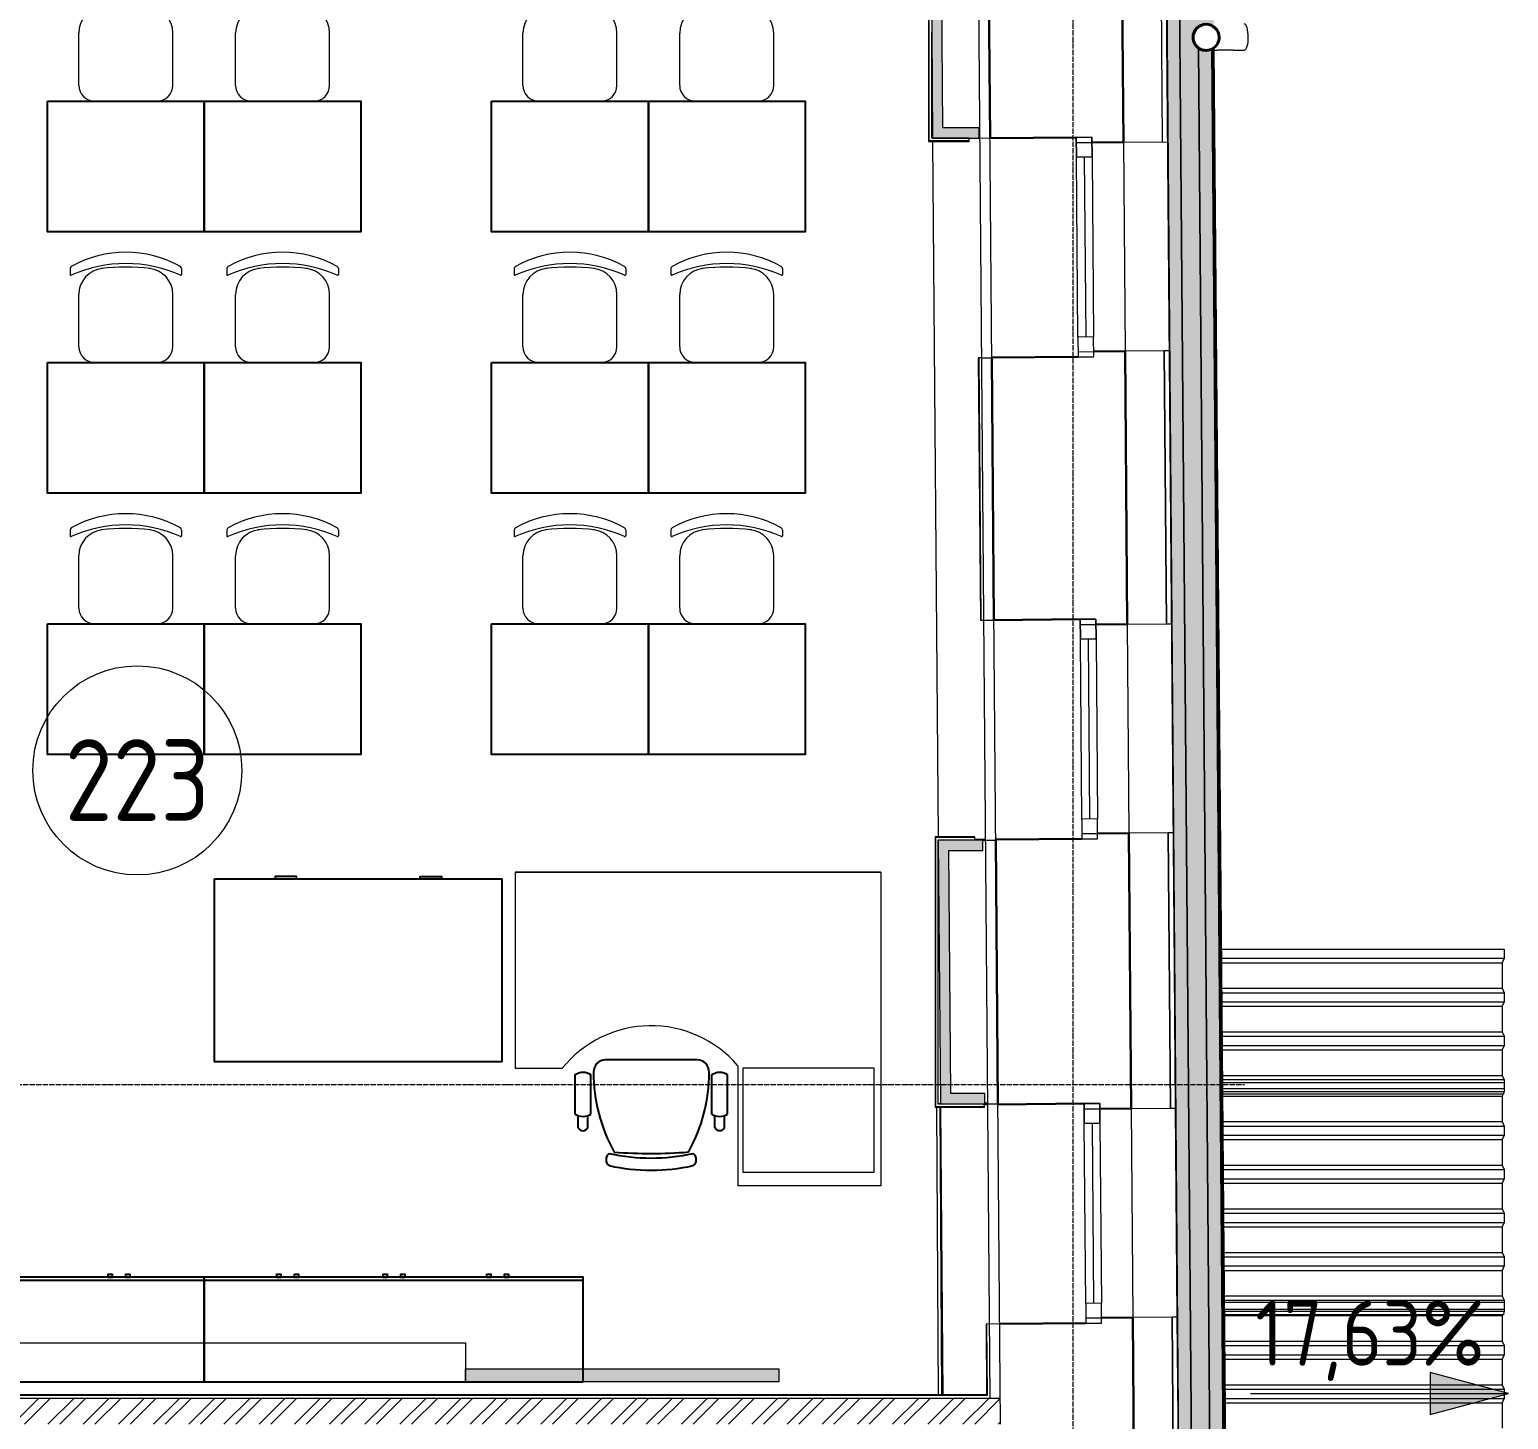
# Model space of a CAD drawing. Header units: millimetres. Extents: x -42533 to 645315, y 3457 to 82611.
# Drawn here: x 201695 to 207355, y 43159 to 48476 of the extents above; entities that cross this region are included whole.
import ezdxf

# ---------------------------------------------------------------- set-up
doc = ezdxf.new("R2010")
doc.units = ezdxf.units.MM
doc.linetypes.add('ADSK_Линия сетки', pattern=[25, 20, -2.5, 0, -2.5])
for name, color, linetype, lineweight in [('_ Окна', 7, 'Continuous', 9), ('Аннотация', 7, 'Continuous', 18), ('Обобщенные модели', 7, 'Continuous', 18), ('Ограждение', 7, 'Continuous', 9), ('Окна', 7, 'Continuous', 9), ('Оси', 253, 'Continuous', 9), ('Перекрытие', 7, 'Continuous', 18), ('Размеры', 7, 'Continuous', 9), ('Стены внутренние', 7, 'Continuous', 18), ('Стены наружные', 7, 'Continuous', 18), ('Стены несущие', 7, 'Continuous', 30), ('Стены отделка', 7, 'Continuous', 30), ('Стены штриховка', 7, 'Continuous', 9), ('ТХ', 5, 'Continuous', 0), ('ШТРИХОВКА', 252, 'Continuous', 15)]:
    doc.layers.add(name, color=color, linetype=linetype, lineweight=lineweight)
doc.layers.add('Линии', color=7, linetype='Continuous', lineweight=9, true_color=0x00a600)
doc.layers.add('ЭОМ_Лотки рабочие', color=5, linetype='Continuous')
doc.styles.add('GOST Common', font='GOST_Common.ttf', dxfattribs={"width": 0.9, "height": 350})
doc.styles.add('GOST Common_1', font='GOST_Common.ttf', dxfattribs={"width": 0.9, "height": 250})

# ---------------------------------------------------------------- blocks, each defined once
blk = doc.blocks.new('Стул ученич штабелир №5-7')
at = {"color": 0, "linetype": 'ByBlock', "lineweight": -2}
for p, q in [((-120.1, 0), (120.1, 0)), ((-120.1, 0), (120.1, 0)), ((-179.9, -60), (-179.9, -260.3)), ((-179.9, -60), (-179.9, -260.3)), ((180.1, -60), (180.1, -260.3)), ((180.1, -60), (180.1, -260.3)), ((-213.4, -359), (-213.4, -337.3)), ((-213.4, -359), (-213.4, -337.3)), ((213.6, -359), (213.6, -337.3)), ((213.6, -359), (213.6, -337.3))]:
    blk.add_line(p, q, dxfattribs=at)
for centre, radius, start, end in [((-119.9, -60), 60, 90, 180), ((-119.9, -60), 60, 90, 180), ((120.1, -60), 60, 0, 90), ((120.1, -60), 60, 0, 90), ((-79.9, -260.3), 100, 180, 264.2584), ((-79.9, -260.3), 100, 180, 264.2584), ((80.1, -260.3), 100, 275.7416, 0), ((80.1, -260.3), 100, 275.7416, 0), ((-210.4, -337.3), 3, 63.8978, 180), ((-210.4, -337.3), 3, 63.8978, 180), ((0.1, 142.3), 520.8, 246.3195, 293.6805), ((0.1, 142.3), 520.8, 246.3195, 293.6805), ((210.6, -337.3), 3, 0, 116.1022), ((210.6, -337.3), 3, 0, 116.1022), ((-203.4, -359), 10, 180, 238.0683), ((-203.4, -359), 10, 180, 238.0683), ((0.1, 9), 430.5, 240.9917, 299.0083), ((0.1, 9), 430.5, 240.9917, 299.0083), ((0.1, 435.5), 800.4, 263.247, 276.753), ((0.1, 435.5), 800.4, 263.247, 276.753), ((203.6, -359), 10, 301.9317, 0), ((203.6, -359), 10, 301.9317, 0)]:
    blk.add_arc(centre, radius, start, end, dxfattribs=at)
blk = doc.blocks.new('Тх 2 этаж')
at = {"lineweight": 0, "true_color": 0x939598}
h = blk.add_hatch(color=252, dxfattribs=at)
h.dxf.hatch_style = 1
h.paths.add_polyline_path([(59399.2, 9820.5), (59399.2, 9870.5), (60599.2, 9870.5), (60599.2, 9820.5)])
at = {"color": 252, "linetype": 'Continuous', "lineweight": 5, "true_color": 0x939598}
for p, q in [((59589, 11770.5), (60989, 11770.5)), ((59589, 11770.5), (59589, 11020.5)), ((60989, 11770.5), (59589, 11770.5)), ((59589, 11770.5), (59589, 11020.5)), ((60989, 11770.5), (60989, 10570.5)), ((59589, 11020.5), (59769.9, 11020.5)), ((60441.1, 11031.5), (60441.1, 10570.5)), ((60989, 10570.5), (60441.1, 10570.5))]:
    blk.add_line(p, q, dxfattribs=at)
at = {"color": 252, "linetype": 'Continuous', "true_color": 0x939598}
for p, q in [((60285.7, 11052.1), (59935.6, 11052.1)), ((59819.1, 10844.7), (59819.1, 10995.9)), ((59879.3, 10844.7), (59879.3, 10995.9)), ((60342, 10844.7), (60342, 10995.9)), ((60402.3, 10844.7), (60402.3, 10995.9)), ((59831.1, 10793.3), (59831.1, 10838.9)), ((59867.8, 10793.3), (59867.8, 10839.1)), ((60353.5, 10793.3), (60353.5, 10839.1)), ((60390.3, 10793.3), (60390.2, 10838.9)), ((58399.2, 10208.5), (56949.2, 10208.5)), ((59849.2, 10208.5), (58399.2, 10208.5))]:
    blk.add_line(p, q, dxfattribs=at)
at = {"color": 252, "true_color": 0x939598}
for points in [[(57799.2, 14720.5), (58399.2, 14720.5), (58399.2, 14220.5), (57799.2, 14220.5)], [(58399.2, 14720.5), (58999.2, 14720.5), (58999.2, 14220.5), (58399.2, 14220.5)], [(59499.2, 14720.5), (60099.2, 14720.5), (60099.2, 14220.5), (59499.2, 14220.5)], [(60099.2, 14720.5), (60699.2, 14720.5), (60699.2, 14220.5), (60099.2, 14220.5)], [(57799.2, 13720.5), (58399.2, 13720.5), (58399.2, 13220.5), (57799.2, 13220.5)], [(58399.2, 13720.5), (58999.2, 13720.5), (58999.2, 13220.5), (58399.2, 13220.5)], [(59499.2, 13720.5), (60099.2, 13720.5), (60099.2, 13220.5), (59499.2, 13220.5)], [(60099.2, 13720.5), (60699.2, 13720.5), (60699.2, 13220.5), (60099.2, 13220.5)], [(57799.2, 12720.5), (58399.2, 12720.5), (58399.2, 12220.5), (57799.2, 12220.5)], [(58399.2, 12720.5), (58999.2, 12720.5), (58999.2, 12220.5), (58399.2, 12220.5)], [(59499.2, 12720.5), (60099.2, 12720.5), (60099.2, 12220.5), (59499.2, 12220.5)], [(60099.2, 12720.5), (60699.2, 12720.5), (60699.2, 12220.5), (60099.2, 12220.5)]]:
    blk.add_lwpolyline(points, close=True, dxfattribs=at)
at = {"color": 252, "linetype": 'Continuous', "true_color": 0x939598}
for points in [[(58439, 11745.5), (59539, 11745.5), (59539, 11045.5), (58439, 11045.5)], [(58399.2, 9820.5), (58399.2, 10220.5), (56949.2, 10220.5), (56949.2, 9820.5)], [(58030.2, 10220.5), (58047.6, 10220.5), (58047.6, 10230.7), (58030.2, 10230.7)], [(58097.9, 10220.5), (58115.3, 10220.5), (58115.3, 10230.7), (58097.9, 10230.7)], [(59849.2, 9820.5), (59849.2, 10220.5), (58399.2, 10220.5), (58399.2, 9820.5)], [(58676.3, 10220.5), (58693.7, 10220.5), (58693.7, 10230.7), (58676.3, 10230.7)], [(58744, 10220.5), (58761.4, 10220.5), (58761.4, 10230.7), (58744, 10230.7)], [(59083.3, 10220.5), (59100.7, 10220.5), (59100.7, 10230.7), (59083.3, 10230.7)], [(59151, 10220.5), (59168.4, 10220.5), (59168.4, 10230.7), (59151, 10230.7)], [(59480.2, 10220.5), (59497.6, 10220.5), (59497.6, 10230.7), (59480.2, 10230.7)], [(59547.9, 10220.5), (59565.3, 10220.5), (59565.3, 10230.7), (59547.9, 10230.7)]]:
    blk.add_lwpolyline(points, close=True, dxfattribs=at)
for points in [[(58752.3, 11745.5), (58752.3, 11754.5), (58670.4, 11754.5), (58670.4, 11745.5)], [(59225.7, 11745.5), (59225.7, 11754.5), (59307.5, 11754.5), (59307.5, 11745.5)]]:
    blk.add_lwpolyline(points, dxfattribs=at)
at = {"color": 252, "linetype": 'Continuous', "lineweight": 5, "true_color": 0x939598}
for points in [[(60962.6, 10621.8), (60462.6, 10621.8), (60462.6, 11021.8), (60962.6, 11021.8)], [(57399.2, 9970.5), (59399.2, 9970.5), (59399.2, 9820.5), (57399.2, 9820.5)]]:
    blk.add_lwpolyline(points, close=True, dxfattribs=at)
at = {"color": 252, "lineweight": 0, "true_color": 0x939598}
blk.add_lwpolyline([(59399.2, 9820.5), (59399.2, 9870.5), (60599.2, 9870.5), (60599.2, 9820.5), (59399.2, 9820.5)], dxfattribs=at)
at = {"color": 252, "linetype": 'Continuous', "lineweight": 5, "true_color": 0x939598}
blk.add_arc((60110, 10746.1), 437, 40.7633, 141.1101, dxfattribs=at)
at = {"color": 252, "linetype": 'Continuous', "true_color": 0x939598}
for centre, radius, start, end in [((59935, 11006.7), 45.4, 89.2519, 182.1866), ((60286.3, 11006.7), 45.4, 357.8135, 90.7479), ((59849.2, 10945.8), 58.4, 58.951, 121.0488), ((60514.1, 11003.6), 624.5, 179.878, 209.1059), ((59707.3, 11003.6), 624.5, 330.9068, 0.1215), ((60372.2, 10945.8), 58.4, 58.951, 121.0488), ((59849.2, 10894.7), 58.4, 238.951, 301.0488), ((60372.2, 10894.7), 58.4, 238.951, 301.0488), ((59849.4, 10801.8), 20.2, 204.8955, 335.3354), ((60371.9, 10801.9), 20.2, 204.8955, 335.3354), ((60110, 12456.1), 1761.9, 265.3938, 274.6546), ((59965.3, 10671), 28.1, 124.2901, 235.7096), ((60110, 11424.3), 747.5, 257.602, 282.3978), ((60110, 11377.8), 747.5, 257.602, 282.3978), ((60254.6, 10671), 28.1, 304.2915, 55.7083)]:
    blk.add_arc(centre, radius, start, end, dxfattribs=at)
at = {"layer": 'ТХ', "color": 252, "lineweight": 0, "true_color": 0x939598, "rotation": 180}
for p in [(58099.2, 14720.5), (58699.2, 14720.5), (59799.2, 14720.5), (60399.2, 14720.5), (58099.2, 13720.5), (58699.2, 13720.5), (59799.2, 13720.5), (60399.2, 13720.5), (58099.2, 12720.5), (58699.2, 12720.5), (59799.2, 12720.5), (60399.2, 12720.5)]:
    blk.add_blockref('Стул ученич штабелир №5-7', p, dxfattribs=at)
blk = doc.blocks.new('План 2 этажа')
h = blk.add_hatch()
h.set_pattern_fill('ANSI32', color=8, scale=10)
h.set_pattern_definition([(45, (686.36, 338.7), (-67.35192, 67.35192), []), (45, (731.26, 338.7), (-67.35192, 67.35192), [])])
h.paths.add_polyline_path([(55756.835, 12083.7), (49801.357, 12083.7), (49801.357, 11983.7), (55757.644, 11983.7)])
at = {"layer": 'Ограждение', "transparency": 33554432}
h = blk.add_hatch(color=8, dxfattribs=at)
h.paths.add_polyline_path([(56647.471, 8248.532), (56642.086, 8914.406), (56623.671, 8905.577), (56600.99, 8905.393), (56578.374, 8917.343), (56565.275, 8934.124), (56560.152, 8950.761), (56463.199, 8949.645), (56467.425, 8427.128), (56616.918, 8278.839)])
h.paths.add_polyline_path([(56463.115, 8959.976), (56561.255, 8960.777), (56565.119, 8978.364), (56581.293, 8997.503), (56600.631, 9006.786), (56623.311, 9006.97), (56641.406, 8998.435), (56574.67, 17250.022), (56556.272, 17240.978), (56534.021, 17240.798), (56513.486, 17250.795), (56499.53, 17269.057), (56494.754, 17289.228), (56499.881, 17311.409), (56513.895, 17328.782), (56533.232, 17338.288), (56555.484, 17338.467), (56574.016, 17330.941), (56550.372, 20254.287), (56371.782, 20252.843), (56463.114, 8960.107)])
h = blk.add_hatch(color=8, dxfattribs=at)
h.paths.add_polyline_path([(56647.674, 8248.331), (56642.086, 8914.406), (56638.134, 8912.464), (56643.472, 8252.5), (56647.471, 8248.532)])
h.paths.add_polyline_path([(56641.609, 8998.34), (56574.687, 17247.858), (56570.735, 17245.915), (56637.424, 9000.314), (56641.406, 8998.435)])
h.paths.add_polyline_path([(56574.21, 17331.791), (56550.372, 20254.287), (56546.409, 20253.771), (56570.025, 17333.765), (56574.008, 17331.886)])
at = {"layer": 'Размеры'}
blk.add_hatch(color=8, dxfattribs=at).paths.add_polyline_path([(57701.946, 12100.955), (57401.946, 12181.34), (57401.946, 12020.57)])
at = {"layer": 'Стены внутренние'}
for points in [[(55497.839, 16903.976), (55537.841, 16903.976), (55529.472, 17938.636), (55489.471, 17938.636), (55494.557, 17309.728)], [(55676.553, 16903.976), (55676.553, 16943.976), (55537.517, 16943.976), (55537.841, 16903.976)], [(55567.729, 13208.81), (55559.559, 14218.893), (55519.557, 14218.893), (55527.727, 13208.81)], [(55690.02, 14178.893), (55690.02, 14218.893), (55559.559, 14218.893), (55559.882, 14178.893)], [(55697.41, 13208.81), (55697.41, 13248.81), (55567.405, 13248.81), (55567.729, 13208.81)]]:
    blk.add_hatch(color=8, dxfattribs=at).paths.add_polyline_path(points)
at = {"layer": '_ Окна', "color": 8, "lineweight": 18}
for p, q in [((56047.83, 16907.016), (56107.828, 16907.501)), ((56048.445, 16831.019), (56047.83, 16907.016)), ((56107.828, 16907.501), (56108.443, 16831.504)), ((56108.443, 16831.504), (56048.445, 16831.019)), ((56114.007, 16143.526), (56054.009, 16143.041)), ((56054.009, 16143.041), (56054.624, 16067.044)), ((56114.622, 16067.529), (56114.007, 16143.526)), ((56054.624, 16067.044), (56114.622, 16067.529)), ((56062.744, 15063.076), (56122.742, 15063.561)), ((56063.358, 14987.078), (56062.744, 15063.076)), ((56122.742, 15063.561), (56123.356, 14987.564)), ((56123.356, 14987.564), (56063.358, 14987.078)), ((56128.92, 14299.586), (56068.922, 14299.101)), ((56068.922, 14299.101), (56069.537, 14223.103)), ((56129.535, 14223.589), (56128.92, 14299.586)), ((56069.537, 14223.103), (56129.535, 14223.589)), ((56077.73, 13210.137), (56137.728, 13210.623)), ((56078.344, 13134.14), (56077.73, 13210.137)), ((56137.728, 13210.623), (56138.342, 13134.625)), ((56138.342, 13134.625), (56078.344, 13134.14)), ((56143.906, 12446.648), (56083.908, 12446.162)), ((56083.908, 12446.162), (56084.523, 12370.165)), ((56144.521, 12370.65), (56143.906, 12446.648)), ((56084.523, 12370.165), (56144.521, 12370.65))]:
    blk.add_line(p, q, dxfattribs=at)
at = {"layer": '_ Окна', "color": 8}
for p, q in [((56047.992, 16887.017), (56107.99, 16887.502)), ((56078.444, 16831.261), (56084.008, 16143.284)), ((56054.462, 16087.043), (56114.46, 16087.528)), ((56062.905, 15043.077), (56122.903, 15043.562)), ((56093.357, 14987.321), (56098.921, 14299.344)), ((56069.375, 14243.103), (56129.373, 14243.588)), ((56077.891, 13190.138), (56137.889, 13190.623)), ((56108.343, 13134.382), (56113.907, 12446.405)), ((56084.361, 12390.164), (56144.359, 12390.649))]:
    blk.add_line(p, q, dxfattribs=at)
at = {"layer": 'Линии', "color": 8}
blk.add_circle((52453.691, 14485.261), 400, dxfattribs=at)
at = {"layer": 'Обобщенные модели', "color": 8}
for p, q in [((56569.411, 17239.83), (56566.241, 17239.805)), ((56570.785, 17239.842), (56569.57, 17239.832)), ((56572.781, 17239.858), (56571.453, 17239.847)), ((56648.801, 17240.473), (56691.303, 17240.816)), ((56592.911, 13801.3), (56597.38, 13801.3)), ((56593.194, 13766.3), (56597.663, 13766.3)), ((56597.38, 13801.3), (56598.595, 13801.3)), ((56597.663, 13766.3), (56598.878, 13766.3)), ((56599.263, 13801.3), (56601.012, 13801.3)), ((56599.546, 13766.3), (56601.295, 13766.3)), ((56602.764, 13801.3), (57686.109, 13801.3)), ((56603.047, 13766.3), (57686.109, 13766.3)), ((57686.109, 13766.3), (57677.687, 13749.3)), ((57686.109, 13801.3), (57686.109, 13766.3)), ((56593.331, 13749.3), (56597.8, 13749.3)), ((56597.8, 13749.3), (56599.015, 13749.3)), ((56599.684, 13749.3), (56601.433, 13749.3)), ((56603.184, 13749.3), (57677.687, 13749.3)), ((57677.687, 13749.3), (57677.687, 13651.6)), ((56594.121, 13651.6), (56598.59, 13651.6)), ((56598.59, 13651.6), (56599.805, 13651.6)), ((56600.474, 13651.6), (56602.223, 13651.6)), ((56603.974, 13651.6), (57677.687, 13651.6)), ((57677.687, 13651.6), (57686.109, 13634.6)), ((56594.259, 13634.6), (56598.728, 13634.6)), ((56594.542, 13599.6), (56599.011, 13599.6)), ((56598.728, 13634.6), (56599.943, 13634.6)), ((56599.011, 13599.6), (56600.226, 13599.6)), ((56600.611, 13634.6), (56602.361, 13634.6)), ((56600.895, 13599.6), (56602.644, 13599.6)), ((56604.112, 13634.6), (57686.109, 13634.6)), ((56604.395, 13599.6), (57686.109, 13599.6)), ((57686.109, 13599.6), (57677.687, 13582.6)), ((57686.109, 13634.6), (57686.109, 13599.6)), ((56594.679, 13582.6), (56599.148, 13582.6)), ((56599.148, 13582.6), (56600.363, 13582.6)), ((56601.032, 13582.6), (56602.781, 13582.6)), ((56604.532, 13582.6), (57677.687, 13582.6)), ((57677.687, 13582.6), (57677.687, 13484.9)), ((56595.47, 13484.9), (56599.939, 13484.9)), ((56599.939, 13484.9), (56601.153, 13484.9)), ((56601.822, 13484.9), (56603.571, 13484.9)), ((56605.322, 13484.9), (57677.687, 13484.9)), ((57677.687, 13484.9), (57686.109, 13467.9)), ((56595.607, 13467.9), (56600.076, 13467.9)), ((56595.89, 13432.9), (56600.359, 13432.9)), ((56596.028, 13415.9), (56600.497, 13415.9)), ((56600.076, 13467.9), (56601.291, 13467.9)), ((56600.359, 13432.9), (56601.574, 13432.9)), ((56600.497, 13415.9), (56601.712, 13415.9)), ((56601.96, 13467.9), (56603.709, 13467.9)), ((56602.243, 13432.9), (56603.992, 13432.9)), ((56602.38, 13415.9), (56604.129, 13415.9)), ((56605.46, 13467.9), (57686.109, 13467.9)), ((56605.743, 13432.9), (57686.109, 13432.9)), ((56605.881, 13415.9), (57677.687, 13415.9)), ((57686.109, 13432.9), (57677.687, 13415.9)), ((57677.687, 13415.9), (57677.687, 13318.2)), ((57686.109, 13467.9), (57686.109, 13432.9)), ((56596.818, 13318.2), (56601.287, 13318.2)), ((56601.287, 13318.2), (56602.502, 13318.2)), ((56603.17, 13318.2), (56604.92, 13318.2)), ((56606.671, 13318.2), (57677.687, 13318.2)), ((57677.687, 13318.2), (57686.109, 13301.2)), ((56601.424, 13301.2), (56596.955, 13301.2)), ((56597.037, 13291.055), (56601.506, 13291.055)), ((56601.707, 13266.2), (56597.238, 13266.2)), ((56597.32, 13256.055), (56601.789, 13256.055)), ((56601.869, 13246.2), (56597.4, 13246.2)), ((56602.639, 13301.2), (56601.424, 13301.2)), ((56601.506, 13291.055), (56602.721, 13291.055)), ((56602.922, 13266.2), (56601.707, 13266.2)), ((56601.789, 13256.055), (56603.004, 13256.055)), ((56603.084, 13246.2), (56601.869, 13246.2)), ((56605.057, 13301.2), (56603.308, 13301.2)), ((56603.39, 13291.055), (56605.139, 13291.055)), ((56605.34, 13266.2), (56603.591, 13266.2)), ((56603.673, 13256.055), (56605.422, 13256.055)), ((56605.502, 13246.2), (56603.753, 13246.2)), ((57686.109, 13301.2), (56606.808, 13301.2)), ((56606.89, 13291.055), (57686.109, 13291.055)), ((57686.109, 13266.2), (56607.091, 13266.2)), ((56607.173, 13256.055), (57686.109, 13256.055)), ((57682.636, 13246.2), (56607.253, 13246.2)), ((57681.226, 13246.2), (57677.687, 13239.055)), ((57683.396, 13250.58), (57682.636, 13246.2)), ((57686.109, 13256.055), (57683.396, 13250.58)), ((57686.109, 13301.2), (57686.109, 13266.2)), ((57686.109, 13291.055), (57686.109, 13256.055)), ((56597.458, 13239.055), (56601.927, 13239.055)), ((56601.927, 13239.055), (56603.142, 13239.055)), ((56603.811, 13239.055), (56605.56, 13239.055)), ((56607.311, 13239.055), (57677.687, 13239.055)), ((57677.687, 13239.055), (57677.687, 13141.355)), ((56598.248, 13141.355), (56602.717, 13141.355)), ((56602.717, 13141.355), (56603.932, 13141.355)), ((56604.601, 13141.355), (56606.35, 13141.355)), ((56608.101, 13141.355), (57677.687, 13141.355)), ((57677.687, 13141.355), (57686.109, 13124.355)), ((56598.386, 13124.355), (56602.855, 13124.355)), ((56598.669, 13089.355), (56603.138, 13089.355)), ((56602.855, 13124.355), (56604.069, 13124.355)), ((56603.138, 13089.355), (56604.353, 13089.355)), ((56604.738, 13124.355), (56606.487, 13124.355)), ((56605.021, 13089.355), (56606.77, 13089.355)), ((56608.238, 13124.355), (57686.109, 13124.355)), ((56608.522, 13089.355), (57686.109, 13089.355)), ((57686.109, 13089.355), (57677.687, 13072.355)), ((57686.109, 13124.355), (57686.109, 13089.355)), ((56598.806, 13072.355), (56603.275, 13072.355)), ((56603.275, 13072.355), (56604.49, 13072.355)), ((56605.159, 13072.355), (56606.908, 13072.355)), ((56608.659, 13072.355), (57677.687, 13072.355)), ((57677.687, 13072.355), (57677.687, 12974.655)), ((56599.596, 12974.655), (56604.065, 12974.655)), ((56604.065, 12974.655), (56605.28, 12974.655)), ((56605.949, 12974.655), (56607.698, 12974.655)), ((56609.449, 12974.655), (57677.687, 12974.655)), ((57677.687, 12974.655), (57686.109, 12957.655)), ((56599.734, 12957.655), (56604.203, 12957.655)), ((56600.017, 12922.655), (56604.486, 12922.655)), ((56604.203, 12957.655), (56605.418, 12957.655)), ((56604.486, 12922.655), (56605.701, 12922.655)), ((56606.086, 12957.655), (56607.835, 12957.655)), ((56606.369, 12922.655), (56608.119, 12922.655)), ((56609.587, 12957.655), (57686.109, 12957.655)), ((56609.87, 12922.655), (57686.109, 12922.655)), ((57686.109, 12922.655), (57677.687, 12905.655)), ((57686.109, 12957.655), (57686.109, 12922.655)), ((56600.154, 12905.655), (56604.623, 12905.655)), ((56604.623, 12905.655), (56605.838, 12905.655)), ((56606.507, 12905.655), (56608.256, 12905.655)), ((56610.007, 12905.655), (57677.687, 12905.655)), ((57677.687, 12905.655), (57677.687, 12807.955)), ((56600.945, 12807.955), (56605.413, 12807.955)), ((56605.413, 12807.955), (56606.628, 12807.955)), ((56607.297, 12807.955), (56609.046, 12807.955)), ((56610.797, 12807.955), (57677.687, 12807.955)), ((57677.687, 12807.955), (57686.109, 12790.955)), ((56601.082, 12790.955), (56605.551, 12790.955)), ((56601.365, 12755.955), (56605.834, 12755.955)), ((56601.503, 12738.955), (56605.972, 12738.955)), ((56605.551, 12790.955), (56606.766, 12790.955)), ((56605.834, 12755.955), (56607.049, 12755.955)), ((56605.972, 12738.955), (56607.186, 12738.955)), ((56607.435, 12790.955), (56609.184, 12790.955)), ((56607.718, 12755.955), (56609.467, 12755.955)), ((56607.855, 12738.955), (56609.604, 12738.955)), ((56610.935, 12790.955), (57686.109, 12790.955)), ((56611.218, 12755.955), (57686.109, 12755.955)), ((56611.355, 12738.955), (57677.687, 12738.955)), ((57686.109, 12755.955), (57677.687, 12738.955)), ((57677.687, 12738.955), (57677.687, 12641.255)), ((57686.109, 12790.955), (57686.109, 12755.955)), ((56602.293, 12641.255), (56606.762, 12641.255)), ((56602.43, 12624.255), (56606.899, 12624.255)), ((56606.762, 12641.255), (56607.977, 12641.255)), ((56606.899, 12624.255), (56608.114, 12624.255)), ((56608.645, 12641.255), (56610.394, 12641.255)), ((56608.783, 12624.255), (56610.532, 12624.255)), ((56612.146, 12641.255), (57677.687, 12641.255)), ((56612.283, 12624.255), (57686.109, 12624.255)), ((57677.687, 12641.255), (57686.109, 12624.255)), ((57686.109, 12624.255), (57686.109, 12589.255)), ((56602.713, 12589.255), (56607.182, 12589.255)), ((56602.851, 12572.255), (56607.32, 12572.255)), ((56607.182, 12589.255), (56608.397, 12589.255)), ((56607.32, 12572.255), (56608.535, 12572.255)), ((56609.066, 12589.255), (56610.815, 12589.255)), ((56609.203, 12572.255), (56610.953, 12572.255)), ((56612.566, 12589.255), (57686.109, 12589.255)), ((56612.704, 12572.255), (57677.687, 12572.255)), ((57686.109, 12589.255), (57677.687, 12572.255)), ((57677.687, 12572.255), (57677.687, 12474.555)), ((56603.641, 12474.555), (56608.11, 12474.555)), ((56608.247, 12457.555), (56603.779, 12457.555)), ((56608.11, 12474.555), (56609.325, 12474.555)), ((56609.462, 12457.555), (56608.247, 12457.555)), ((56609.994, 12474.555), (56611.743, 12474.555)), ((56611.88, 12457.555), (56610.131, 12457.555)), ((56613.494, 12474.555), (57677.687, 12474.555)), ((57686.109, 12457.555), (56613.631, 12457.555)), ((57677.687, 12474.555), (57686.109, 12457.555)), ((57686.109, 12457.555), (57686.109, 12422.555)), ((56603.831, 12451.055), (56608.3, 12451.055)), ((56608.53, 12422.555), (56604.062, 12422.555)), ((56604.114, 12416.055), (56608.583, 12416.055)), ((56608.692, 12402.555), (56604.223, 12402.555)), ((56604.252, 12399.055), (56608.721, 12399.055)), ((56608.3, 12451.055), (56609.515, 12451.055)), ((56609.745, 12422.555), (56608.53, 12422.555)), ((56608.583, 12416.055), (56609.798, 12416.055)), ((56609.907, 12402.555), (56608.692, 12402.555)), ((56608.721, 12399.055), (56609.935, 12399.055)), ((56610.184, 12451.055), (56611.933, 12451.055)), ((56612.163, 12422.555), (56610.414, 12422.555)), ((56610.467, 12416.055), (56612.216, 12416.055)), ((56612.325, 12402.555), (56610.576, 12402.555)), ((56610.604, 12399.055), (56612.353, 12399.055)), ((56613.684, 12451.055), (57686.109, 12451.055)), ((57686.109, 12422.555), (56613.914, 12422.555)), ((56613.967, 12416.055), (57686.109, 12416.055)), ((57682.636, 12402.555), (56614.076, 12402.555)), ((56614.104, 12399.055), (57677.687, 12399.055)), ((57679.421, 12402.555), (57677.687, 12399.055)), ((57677.687, 12399.055), (57677.687, 12301.355)), ((57684.371, 12412.547), (57682.636, 12402.555)), ((57686.109, 12416.055), (57684.371, 12412.547)), ((57686.109, 12451.055), (57686.109, 12416.055)), ((56605.042, 12301.355), (56609.511, 12301.355)), ((56605.179, 12284.355), (56609.648, 12284.355)), ((56609.511, 12301.355), (56610.726, 12301.355)), ((56609.648, 12284.355), (56610.863, 12284.355)), ((56611.394, 12301.355), (56613.143, 12301.355)), ((56611.532, 12284.355), (56613.281, 12284.355)), ((56614.895, 12301.355), (57677.687, 12301.355)), ((56615.032, 12284.355), (57686.109, 12284.355)), ((57677.687, 12301.355), (57686.109, 12284.355)), ((57686.109, 12284.355), (57686.109, 12249.355)), ((56605.462, 12249.355), (56609.931, 12249.355)), ((56605.6, 12232.355), (56610.069, 12232.355)), ((56609.931, 12249.355), (56611.146, 12249.355)), ((56610.069, 12232.355), (56611.284, 12232.355)), ((56611.815, 12249.355), (56613.564, 12249.355)), ((56611.952, 12232.355), (56613.702, 12232.355)), ((56615.315, 12249.355), (57686.109, 12249.355)), ((56615.453, 12232.355), (57677.687, 12232.355)), ((57686.109, 12249.355), (57677.687, 12232.355)), ((57677.687, 12232.355), (57677.687, 12134.655)), ((56606.39, 12134.655), (56610.859, 12134.655)), ((56606.528, 12117.655), (56610.996, 12117.655)), ((56610.859, 12134.655), (56612.074, 12134.655)), ((56610.996, 12117.655), (56612.211, 12117.655)), ((56612.743, 12134.655), (56614.492, 12134.655)), ((56612.88, 12117.655), (56614.629, 12117.655)), ((56616.918, 12134.655), (57677.687, 12134.655)), ((56616.918, 12117.655), (57686.109, 12117.655)), ((57677.687, 12134.655), (57686.109, 12117.655)), ((57686.109, 12117.655), (57686.109, 12082.655)), ((56606.811, 12082.655), (56611.279, 12082.655)), ((56606.948, 12065.655), (56611.417, 12065.655)), ((56611.279, 12082.655), (56612.494, 12082.655)), ((56611.417, 12065.655), (56612.632, 12065.655)), ((56613.163, 12082.655), (56614.912, 12082.655)), ((56613.301, 12065.655), (56615.05, 12065.655)), ((56616.918, 12082.655), (57686.109, 12082.655)), ((56616.918, 12065.655), (57677.687, 12065.655)), ((57686.109, 12082.655), (57677.687, 12065.655)), ((57677.687, 12065.655), (57677.687, 11967.955))]:
    blk.add_line(p, q, dxfattribs=at)
at = {"layer": 'Обобщенные модели', "color": 8, "flags": 128}
blk.add_lwpolyline([(56648.801, 17240.473), (56643.133, 17240.427), (56637.549, 17240.382), (56632.056, 17240.337), (56626.665, 17240.294), (56621.384, 17240.251), (56616.22, 17240.209), (56611.183, 17240.168), (56606.279, 17240.129), (56601.519, 17240.09), (56596.907, 17240.053), (56592.454, 17240.017), (56588.164, 17239.982), (56584.045, 17239.949), (56580.105, 17239.917), (56576.348, 17239.887), (56574.953, 17239.875)], dxfattribs=at)
at = {"layer": 'Обобщенные модели', "color": 8, "lineweight": 40}
for start, end in [(0.463382, 180.463382), (180.463382, 0.463382)]:
    blk.add_arc((56544.752, 17289.633), 50, start, end, dxfattribs=at)
at = {"layer": 'Обобщенные модели', "color": 8}
for start, end in [(0.463382, 55.375893), (305.550871, 0.463382), (293.647765, 299.972283), (299.972283, 303.980758), (303.980758, 305.550871)]:
    blk.add_arc((56544.752, 17289.633), 52, start, end, dxfattribs=at)
for start_param, end_param in [(4.71238898, 6.28318531), (3.14159265, 4.71238898)]:
    blk.add_ellipse((56690.899, 17290.815), major_axis=(-0.404, 49.998), ratio=0.30901699, start_param=start_param, end_param=end_param, dxfattribs=at)
at = {"layer": 'Ограждение', "color": 8}
for p, q in [((56371.782, 20252.843), (56463.117, 8959.806)), ((56371.782, 20252.843), (56463.117, 8959.806)), ((56397.981, 16889.847), (56389.036, 17995.816)), ((56569.525, 17245.32), (56636.204, 9000.889)), ((56570.735, 17245.915), (56637.424, 9000.314)), ((56571.061, 17246.075), (56637.751, 9000.159)), ((56571.402, 17246.242), (56638.095, 8999.997)), ((56573.15, 17246.312), (56639.851, 8999.169)), ((56573.402, 17249.398), (56640.128, 8999.038)), ((56573.62, 17246.312), (56640.322, 8998.947)), ((56573.748, 17246.312), (56640.451, 8998.886)), ((56574.67, 17250.022), (56641.406, 8998.435)), ((56574.888, 17247.956), (56641.609, 8998.34)), ((56404.451, 16089.873), (56397.981, 16889.847)), ((56397.981, 16889.847), (56404.451, 16089.873)), ((56412.894, 15045.907), (56404.451, 16089.873)), ((56419.364, 14245.933), (56412.894, 15045.907)), ((56412.894, 15045.907), (56419.364, 14245.933)), ((56427.88, 13192.969), (56419.364, 14245.933)), ((56434.35, 12392.995), (56427.88, 13192.969)), ((56427.88, 13192.969), (56434.35, 12392.995)), ((56442.979, 11326.026), (56434.35, 12392.995))]:
    blk.add_line(p, q, dxfattribs=at)
at = {"layer": 'Окна', "color": 8}
for p, q in [((56107.828, 16907.501), (56047.83, 16907.016)), ((56047.83, 16907.016), (56048.445, 16831.019)), ((56108.443, 16831.504), (56107.828, 16907.501)), ((56054.009, 16143.041), (56048.445, 16831.019)), ((56108.443, 16831.504), (56114.007, 16143.526)), ((56054.009, 16143.041), (56054.624, 16067.044)), ((56114.622, 16067.529), (56114.007, 16143.526)), ((56054.624, 16067.044), (56114.622, 16067.529)), ((56122.742, 15063.561), (56062.744, 15063.076)), ((56062.744, 15063.076), (56063.358, 14987.078)), ((56123.356, 14987.564), (56122.742, 15063.561)), ((56068.922, 14299.101), (56063.358, 14987.078)), ((56123.356, 14987.564), (56128.92, 14299.586)), ((56068.922, 14299.101), (56069.537, 14223.103)), ((56129.535, 14223.589), (56128.92, 14299.586)), ((56069.537, 14223.103), (56129.535, 14223.589)), ((56137.728, 13210.623), (56077.73, 13210.137)), ((56077.73, 13210.137), (56078.344, 13134.14)), ((56138.342, 13134.625), (56137.728, 13210.623)), ((56083.908, 12446.162), (56078.344, 13134.14)), ((56138.342, 13134.625), (56143.906, 12446.648)), ((56083.908, 12446.162), (56084.523, 12370.165)), ((56144.521, 12370.65), (56143.906, 12446.648)), ((56084.523, 12370.165), (56144.521, 12370.65))]:
    blk.add_line(p, q, dxfattribs=at)
at = {"layer": 'Оси', "color": 8, "linetype": 'ADSK_Линия сетки'}
for p, q in [((56035.923, -4690.674), (56035.923, 43330.545)), ((-9428.371, 13283.7), (56691.21, 13283.7))]:
    blk.add_line(p, q, dxfattribs=at)
at = {"layer": 'Перекрытие', "color": 8}
for p, q in [((55497.941, 16891.435), (55519.46, 14230.893)), ((55677.784, 16911.556), (55676.553, 16911.546)), ((56062.752, 15062.076), (55732.766, 15059.407)), ((55659.532, 14222.103), (55699.537, 14222.103)), ((55690.02, 14218.649), (55699.565, 14218.649)), ((55739.539, 14222.103), (55945.897, 14222.103)), ((55527.727, 13208.81), (55519.559, 13208.81)), ((55527.828, 13196.418), (55536.731, 12095.7)), ((55707.706, 13212.137), (55697.41, 13212.137)), ((55754.518, 12370.224), (56084.501, 12372.893))]:
    blk.add_line(p, q, dxfattribs=at)
at = {"layer": 'Размеры', "color": 8}
for p, q in [((57701.946, 12100.955), (57401.946, 12181.34)), ((57401.946, 12181.34), (57401.946, 12020.57)), ((57401.946, 12020.57), (57701.946, 12100.955))]:
    blk.add_line(p, q, dxfattribs=at)
at = {"layer": 'Размеры', "color": 8, "lineweight": 20}
blk.add_line((56714.176, 12100.955), (57701.946, 12100.955), dxfattribs=at)
at = {"layer": 'Стены внутренние', "color": 8}
for p, q in [((56227.986, 16888.472), (56234.456, 16088.499)), ((56242.899, 15044.532), (56249.369, 14244.559)), ((55520.509, 12095.7), (55513.491, 13196.222)), ((55525.491, 13196.298), (55532.509, 12095.7)), ((56257.885, 13191.594), (56264.355, 12391.62))]:
    blk.add_line(p, q, dxfattribs=at)
at = {"layer": 'Стены наружные', "color": 8}
for p, q in [((56315.466, 33274.669), (56512.116, 8960.024)), ((56462.117, 8959.798), (56369.966, 20353.667)), ((56512.115, 8960.024), (56420.779, 20253.204)), ((56581.759, 8997.732), (56515.019, 17249.76)), ((56515.072, 17249.735), (56581.813, 8997.758)), ((56565.056, 17245.296), (56631.718, 9003.005))]:
    blk.add_line(p, q, dxfattribs=at)
at = {"layer": 'Стены несущие', "color": 8}
for p, q in [((56227.986, 16888.472), (56219.041, 17994.441)), ((55709.462, 17940.318), (55717.841, 16904.347)), ((55717.841, 16904.347), (56047.83, 16907.016)), ((56107.99, 16887.502), (56227.986, 16888.472)), ((56234.456, 16088.499), (56114.46, 16087.528)), ((56242.899, 15044.532), (56234.456, 16088.499)), ((56054.624, 16067.044), (55724.635, 16064.375)), ((55724.635, 16064.375), (55732.754, 15060.407)), ((55732.754, 15060.407), (56062.744, 15063.076)), ((56122.903, 15043.562), (56242.899, 15044.532)), ((56069.537, 14223.103), (55739.548, 14220.435)), ((55739.548, 14220.435), (55747.74, 13207.468)), ((56249.369, 14244.559), (56129.373, 14243.588)), ((56257.885, 13191.594), (56249.369, 14244.559)), ((55747.74, 13207.468), (56077.73, 13210.137)), ((56137.889, 13190.623), (56257.885, 13191.594)), ((56084.523, 12370.165), (55754.534, 12367.496)), ((56264.355, 12391.62), (56144.359, 12390.649)), ((56272.985, 11324.651), (56264.355, 12391.62))]:
    blk.add_line(p, q, dxfattribs=at)
at = {"layer": 'Стены отделка', "color": 8, "lineweight": 9}
for p, q in [((55649.353, 20426.527), (55716.834, 12083.7)), ((55757.644, 11983.7), (55689.352, 20426.85)), ((55482.557, 17948.636), (55482.557, 16893.388)), ((55537.517, 16943.976), (55529.795, 17898.636)), ((55494.557, 17309.728), (55497.839, 16903.976)), ((55494.557, 16903.388), (55494.557, 17309.728)), ((55676.553, 16943.976), (55537.517, 16943.976)), ((55676.553, 16903.976), (55676.553, 16943.976)), ((55484.557, 16891.388), (55637.943, 16891.388)), ((55637.846, 16903.388), (55494.557, 16903.388)), ((55497.839, 16903.976), (55676.553, 16903.976)), ((55637.943, 16891.388), (55637.846, 16903.388)), ((55717.852, 16903.347), (55677.853, 16903.024)), ((56227.986, 16888.472), (56397.981, 16889.847)), ((56384.451, 16089.712), (56234.456, 16088.499)), ((56404.451, 16089.873), (56384.451, 16089.712)), ((55684.639, 16064.051), (55672.639, 16063.954)), ((55672.639, 16063.954), (55680.76, 15059.987)), ((55684.647, 16063.051), (55724.646, 16063.375)), ((55680.76, 15059.987), (55692.759, 15060.084)), ((55732.774, 15058.407), (55692.776, 15058.084)), ((56242.899, 15044.532), (56392.894, 15045.745)), ((56392.894, 15045.745), (56412.894, 15045.907)), ((55507.557, 14228.893), (55507.557, 13198.222)), ((55659.461, 14230.893), (55509.557, 14230.893)), ((55519.557, 14218.893), (55527.727, 13208.81)), ((55519.557, 13208.222), (55519.557, 14218.893)), ((55519.557, 14218.893), (55699.563, 14218.893)), ((55659.55, 14219.788), (55659.461, 14230.893)), ((55699.554, 14220.111), (55659.55, 14219.788)), ((55690.02, 14178.893), (55690.02, 14218.893)), ((55699.57, 14218.111), (55739.568, 14218.435)), ((56399.364, 14245.772), (56249.369, 14244.559)), ((56419.364, 14245.933), (56399.364, 14245.772)), ((55567.405, 13248.81), (55559.882, 14178.893)), ((55559.882, 14178.893), (55690.02, 14178.893)), ((55697.41, 13248.81), (55567.405, 13248.81)), ((55697.41, 13208.81), (55697.41, 13248.81)), ((55507.557, 13196.222), (55695.835, 13196.222)), ((55707.738, 13208.222), (55519.557, 13208.222)), ((55527.727, 13208.81), (55697.41, 13208.81)), ((55695.747, 13207.048), (55707.747, 13207.145)), ((55695.835, 13196.222), (55695.747, 13207.048)), ((55747.737, 13208.468), (55707.739, 13208.145)), ((56257.885, 13191.594), (56407.881, 13192.807)), ((56407.881, 13192.807), (56427.88, 13192.969)), ((55714.541, 12367.172), (55702.541, 12367.075)), ((55702.541, 12367.075), (55704.736, 12095.7)), ((55714.533, 12368.172), (55754.531, 12368.496)), ((56414.35, 12392.833), (56264.355, 12391.62)), ((56434.35, 12392.995), (56414.35, 12392.833)), ((49801.357, 12083.7), (55756.835, 12083.7)), ((55704.736, 12095.7), (49833.357, 12095.7))]:
    blk.add_line(p, q, dxfattribs=at)
at = {"layer": 'Стены штриховка', "color": 8}
for p, q in [((55484.557, 16891.388), (55484.557, 17950.636)), ((56377.981, 16889.686), (56369.036, 17995.654)), ((55489.471, 17938.636), (55494.557, 17309.728)), ((55637.927, 16893.388), (55482.557, 16893.388)), ((55482.557, 16893.388), (55482.557, 16891.388)), ((55482.557, 16891.388), (55484.557, 16891.388)), ((56384.451, 16089.712), (56392.894, 15045.745)), ((56392.894, 15045.745), (56384.451, 16089.712)), ((55674.639, 16063.97), (55682.76, 15060.003)), ((55509.557, 14230.893), (55507.557, 14230.893)), ((55507.557, 14230.893), (55507.557, 14228.893)), ((55659.477, 14228.893), (55507.557, 14228.893)), ((55509.557, 13196.222), (55509.557, 14230.893)), ((56399.364, 14245.772), (56407.881, 13192.807)), ((56407.881, 13192.807), (56399.364, 14245.772)), ((55507.557, 13198.222), (55507.557, 13196.222)), ((55695.819, 13198.222), (55507.557, 13198.222)), ((55704.541, 12367.092), (55706.753, 12093.7)), ((56414.35, 12392.833), (56422.98, 11325.864)), ((56422.98, 11325.864), (56414.35, 12392.833)), ((55706.753, 12093.7), (49831.357, 12093.7))]:
    blk.add_line(p, q, dxfattribs=at)
at = {"layer": 'ЭОМ_Лотки рабочие'}
blk.add_blockref('Тх 2 этаж', (-5689.424, 2325.176), dxfattribs=at)
at = {"layer": 'Аннотация', "color": 8, "lineweight": 9, "insert": (52453.691, 14448.313), "char_height": 312.5, "width": 520.21112, "attachment_point": 5, "line_spacing_factor": 1.022766, "style": 'GOST Common'}
blk.add_mtext('223', dxfattribs=at)
at = {"layer": 'Размеры', "color": 8, "style": 'GOST Common_1', "width": 0.9}
blk.add_text('17,63%%%', height=250, rotation=360, dxfattribs=at).set_placement((56733, 12207.662))

msp = doc.modelspace()

# ---------------------------------------------------------------- block references
at = {"layer": 'ШТРИХОВКА'}
msp.add_blockref('План 2 этажа', (149653.4, 31156.8), dxfattribs=at)

doc.saveas('drawing.dxf')
